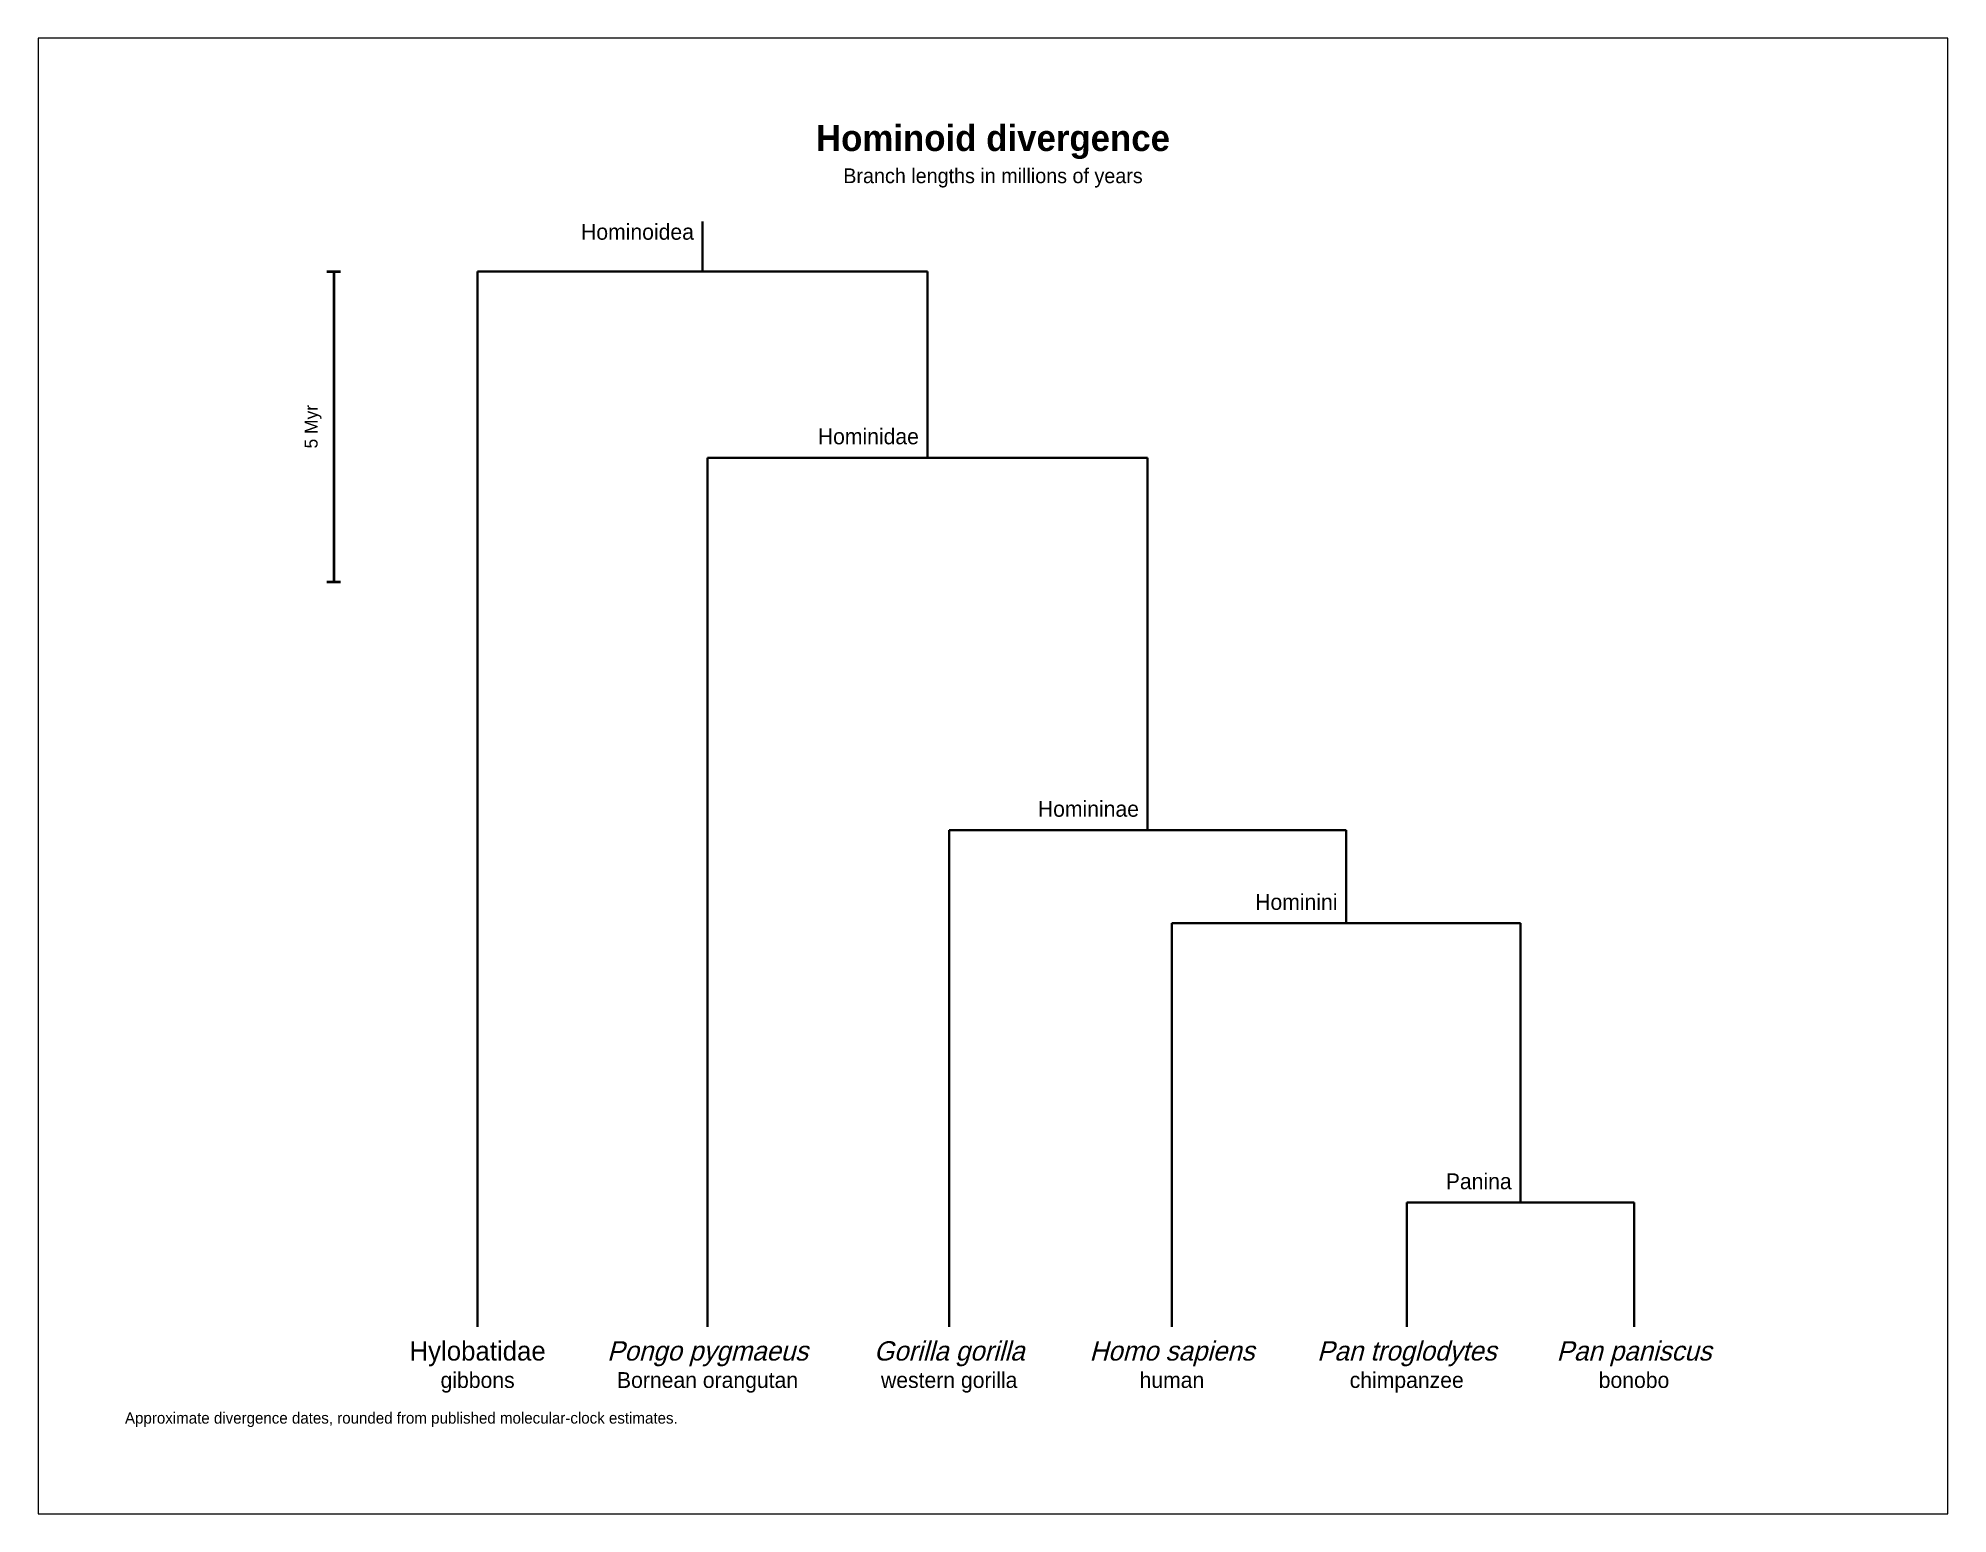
# Model space of a CAD drawing. Header units: inches. Extents: x 0 to 11, y 0 to 8.5.
import ezdxf
from ezdxf.enums import TextEntityAlignment as Align

# ---------------------------------------------------------------- set-up
doc = ezdxf.new("R2010")
doc.units = ezdxf.units.IN
doc.header["$LTSCALE"] = 0.1
doc.header["$MEASUREMENT"] = 0
for name, color, linetype, lineweight in [('BRANCH', 7, 'CONTINUOUS', 35), ('LABEL', 7, 'CONTINUOUS', 18), ('SCALE', 7, 'CONTINUOUS', 25), ('TEXT', 7, 'CONTINUOUS', 25), ('TEXT-MINOR', 8, 'CONTINUOUS', 18), ('TITLE', 7, 'CONTINUOUS', 35)]:
    doc.layers.add(name, color=color, linetype=linetype, lineweight=lineweight)
doc.layers.add('PAGE', color=8, linetype='CONTINUOUS', lineweight=13, plot=False)
doc.styles.add('TD-BOLD', font='B612-Bold.ttf')
doc.styles.add('TD-STD', font='B612-Regular.ttf')

msp = doc.modelspace()

# ---------------------------------------------------------------- linework, layer by layer
at = {"layer": 'BRANCH', "lineweight": 35}
for p, q in [((3.827237, 7.15609), (3.827237, 7.445)), ((2.531233, 7.15609), (3.827237, 7.15609)), ((2.531233, 7.15609), (2.531233, 1.077248)), ((3.827237, 7.15609), (5.123241, 7.15609)), ((5.123241, 7.15609), (5.123241, 6.083353)), ((3.855563, 6.083353), (5.123241, 6.083353)), ((5.123241, 6.083353), (6.390919, 6.083353)), ((6.390919, 6.083353), (6.390919, 3.937879)), ((5.24766, 3.937879), (6.390919, 3.937879)), ((5.24766, 3.937879), (5.24766, 1.077248)), ((6.390919, 3.937879), (7.534177, 3.937879))]:
    msp.add_line(p, q, dxfattribs=at)
at = {"layer": 'BRANCH', "lineweight": 35, "true_color": 0xe8710a}
msp.add_line((3.855563, 6.083353), (3.855563, 1.077248), dxfattribs=at)
at = {"layer": 'BRANCH', "lineweight": 35, "true_color": 0x2e7d32}
for p, q in [((7.534177, 3.937879), (7.534177, 3.401511)), ((6.530576, 3.401511), (7.534177, 3.401511)), ((6.530576, 3.401511), (6.530576, 1.077248)), ((7.534177, 3.401511), (8.537777, 3.401511)), ((8.537777, 3.401511), (8.537777, 1.792406)), ((7.883142, 1.792406), (8.537777, 1.792406)), ((7.883142, 1.792406), (7.883142, 1.077248)), ((8.537777, 1.792406), (9.192412, 1.792406)), ((9.192412, 1.792406), (9.192412, 1.077248))]:
    msp.add_line(p, q, dxfattribs=at)
at = {"layer": 'PAGE'}
msp.add_lwpolyline([(0, 0), (11, 0), (11, 8.5), (0, 8.5)], close=True, dxfattribs=at)
at = {"layer": 'SCALE', "lineweight": 40}
for p, q in [((1.662036, 7.15609), (1.742036, 7.15609)), ((1.702036, 7.15609), (1.702036, 5.368195)), ((1.662036, 5.368195), (1.742036, 5.368195))]:
    msp.add_line(p, q, dxfattribs=at)

# ---------------------------------------------------------------- texts
at = {"layer": 'LABEL', "true_color": 0x555b63, "style": 'TD-STD'}
for s, p in [('Hominoidea', (3.777233, 7.311657)), ('Hominidae', (5.073237, 6.133357)), ('Homininae', (6.340915, 3.987883))]:
    msp.add_text(s, height=0.091118, dxfattribs=at).set_placement(p, align=Align.BOTTOM_RIGHT)
at = {"layer": 'LABEL', "true_color": 0x2e7d32, "style": 'TD-STD'}
for s, p in [('Hominini', (7.484173, 3.451515)), ('Panina', (8.487774, 1.842409))]:
    msp.add_text(s, height=0.091118, dxfattribs=at).set_placement(p, align=Align.BOTTOM_RIGHT)
at = {"layer": 'TEXT', "style": 'TD-STD'}
msp.add_text('Hylobatidae', height=0.111119, dxfattribs=at).set_placement((2.531233, 0.993908), align=Align.TOP_CENTER)
at = {"layer": 'TEXT', "true_color": 0xe8710a, "style": 'TD-STD', "oblique": 15}
msp.add_text('Pongo pygmaeus', height=0.111119, dxfattribs=at).set_placement((3.855563, 0.993908), align=Align.TOP_CENTER)
at = {"layer": 'TEXT', "style": 'TD-STD', "oblique": 15}
msp.add_text('Gorilla gorilla', height=0.111119, dxfattribs=at).set_placement((5.24766, 0.993908), align=Align.TOP_CENTER)
at = {"layer": 'TEXT', "true_color": 0x2e7d32, "style": 'TD-STD', "oblique": 15}
for s, p in [('Homo sapiens', (6.530576, 0.993908)), ('Pan troglodytes', (7.883142, 0.993908)), ('Pan paniscus', (9.192412, 0.993908))]:
    msp.add_text(s, height=0.111119, dxfattribs=at).set_placement(p, align=Align.TOP_CENTER)
at = {"layer": 'TEXT-MINOR', "style": 'TD-STD'}
for s, height, p in [('Branch lengths in millions of years', 0.085, (5.5, 7.75)), ('gibbons', 0.091118, (2.531233, 0.816118)), ('Bornean orangutan', 0.091118, (3.855563, 0.816118)), ('western gorilla', 0.091118, (5.24766, 0.816118)), ('human', 0.091118, (6.530576, 0.816118)), ('chimpanzee', 0.091118, (7.883142, 0.816118)), ('bonobo', 0.091118, (9.192412, 0.816118))]:
    msp.add_text(s, height=height, dxfattribs=at).set_placement(p, align=Align.TOP_CENTER)
msp.add_text('5 Myr', height=0.075, rotation=90, dxfattribs=at).set_placement((1.632036, 6.262143), align=Align.BOTTOM_CENTER)
msp.add_text('Approximate divergence dates, rounded from published molecular-clock estimates.', height=0.065, dxfattribs=at).set_placement((0.5, 0.5), align=Align.BOTTOM_LEFT)
at = {"layer": 'TITLE', "style": 'TD-BOLD'}
msp.add_text('Hominoid divergence', height=0.15, dxfattribs=at).set_placement((5.5, 8), align=Align.TOP_CENTER)

doc.saveas('drawing.dxf')
